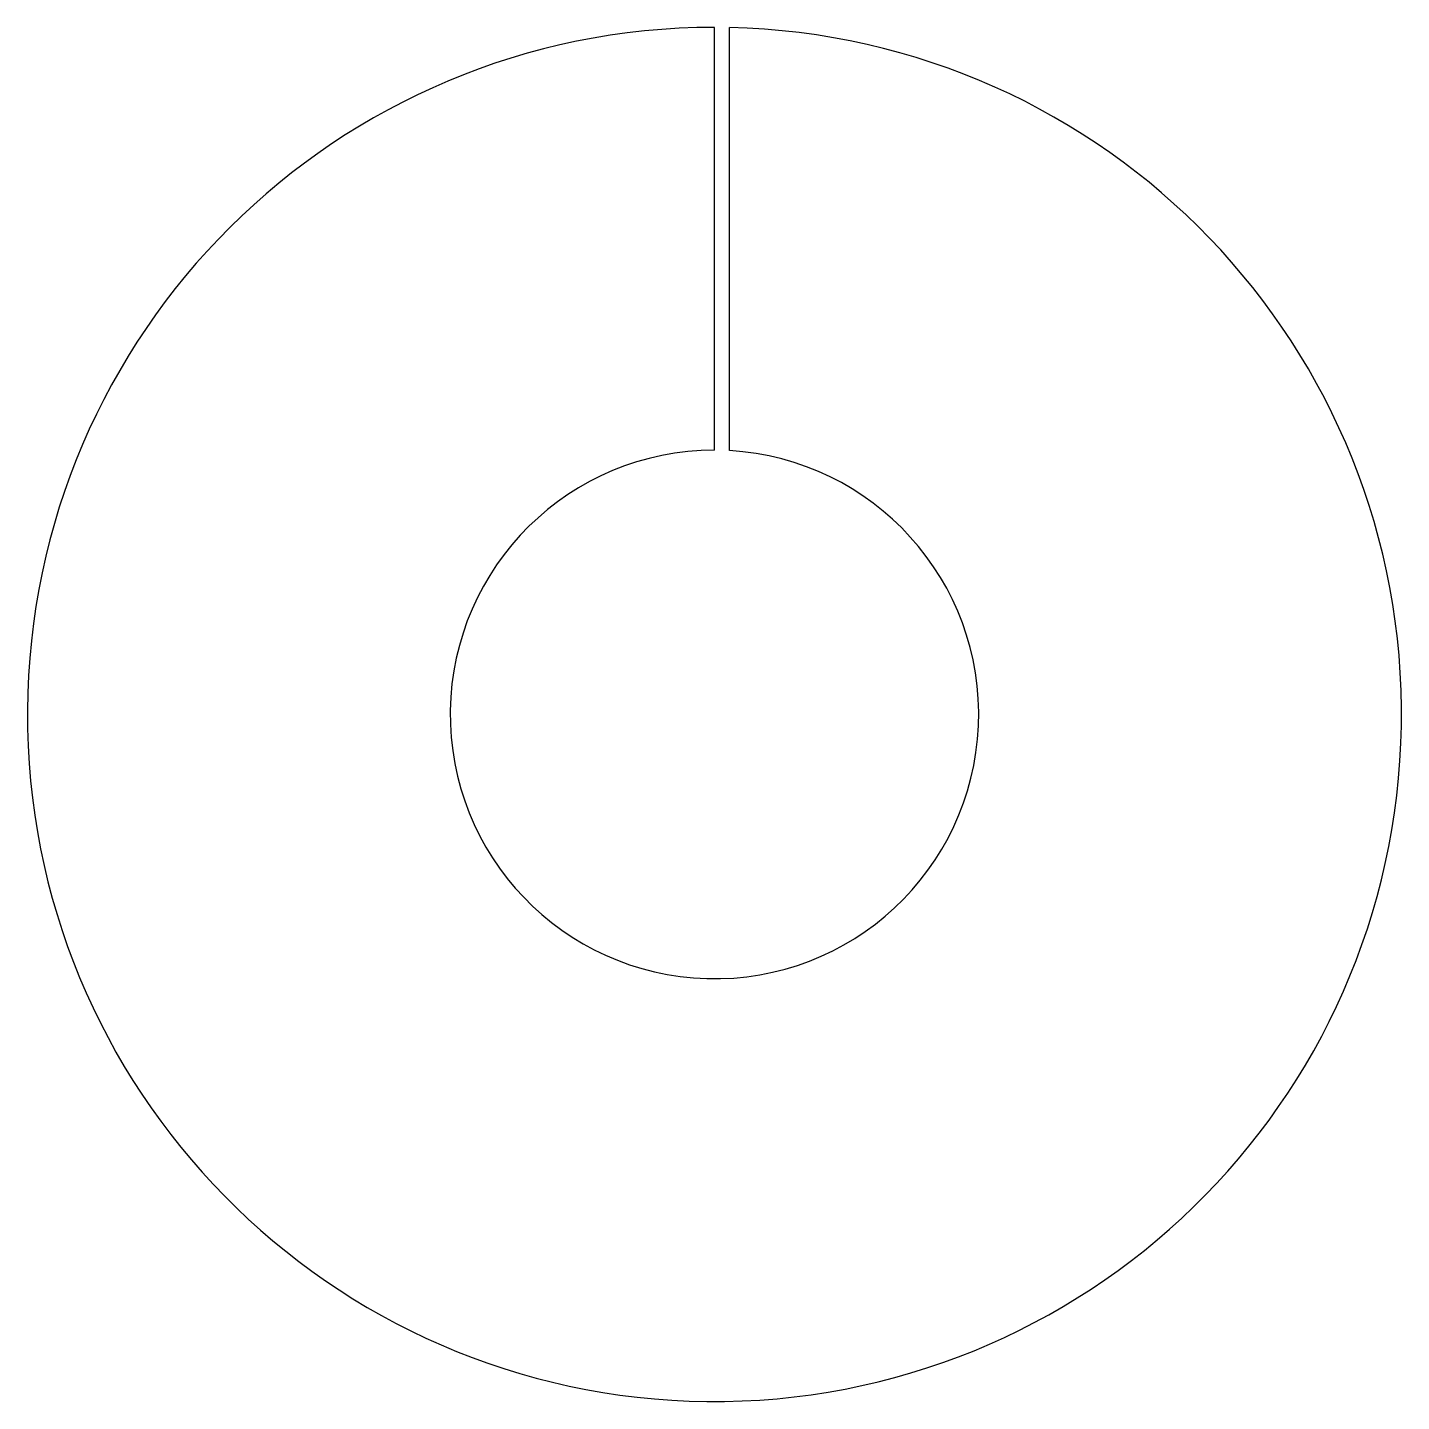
# Model space of a CAD drawing. Header units: millimetres. Extents: x 2247 to 2377, y 1346 to 1476.
import ezdxf

# ---------------------------------------------------------------- set-up
doc = ezdxf.new("R2010")
doc.units = ezdxf.units.MM

msp = doc.modelspace()

# ---------------------------------------------------------------- linework, layer by layer
for p, q in [((2312.29, 1435.88), (2312.29, 1475.88)), ((2313.71, 1435.84), (2313.71, 1475.86))]:
    msp.add_line(p, q)
for radius, end in [(65, 88.7534), (25, 86.7574)]:
    msp.add_arc((2312.29, 1410.88), radius, 90, end)

doc.saveas('drawing.dxf')
